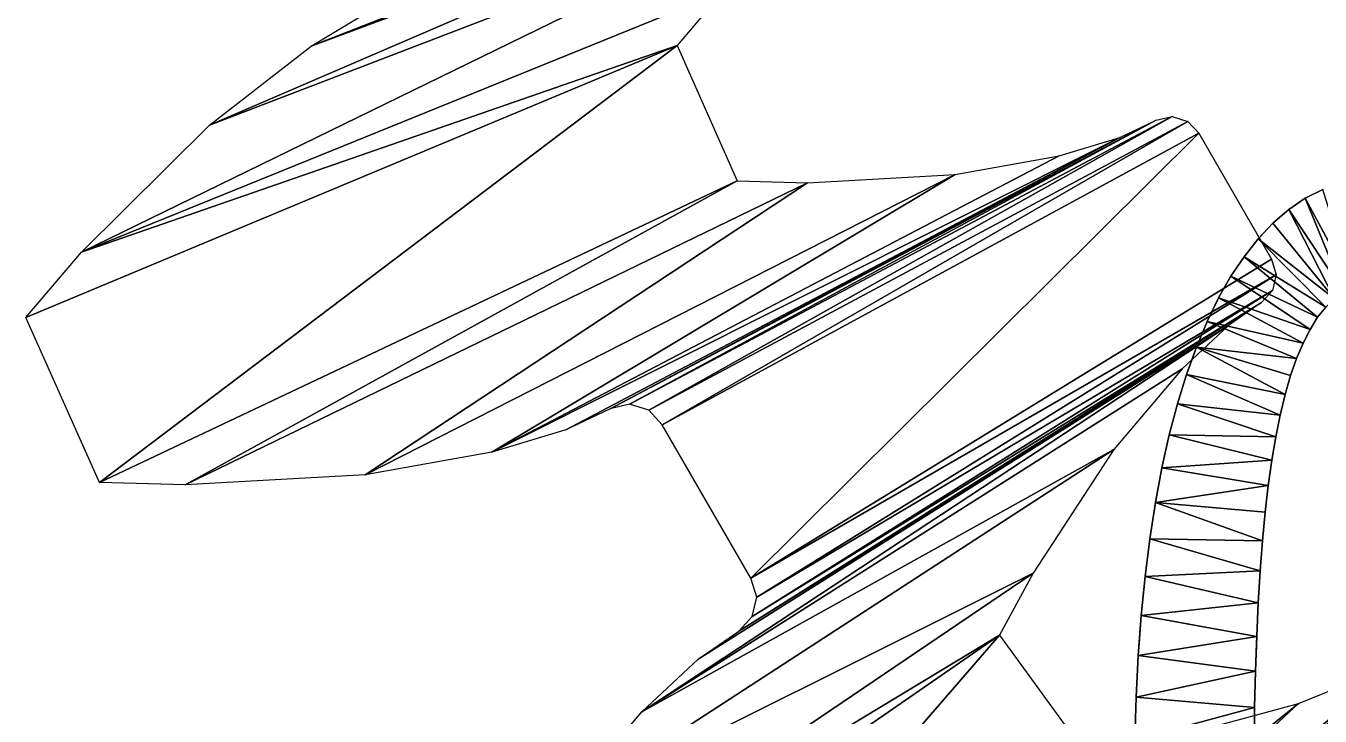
# Model space of a CAD drawing. Header units: inches. Extents: x 62 to 1153, y 3 to 780.
# Drawn here: x 74.04 to 81.79, y 17.49 to 21.62 of the extents above; entities that cross this region are included whole.
import ezdxf

# ---------------------------------------------------------------- set-up
doc = ezdxf.new("R2010")
doc.units = ezdxf.units.IN
doc.header["$MEASUREMENT"] = 0
doc.layers.add('Base', color=3, linetype='Continuous')
doc.layers.add('Main_Gear', color=4, linetype='Continuous')

msp = doc.modelspace()

# ---------------------------------------------------------------- linework, layer by layer
at = {"layer": 'Base'}
for points in [[(81.7, 20.5865, -44), (81.7, 20.5865, -43), (81.804, 20.6395, -43)], [(81.7, 20.5865, -44), (81.804, 20.6395, -43), (81.804, 20.6395, -44)], [(81.7, 20.5865, -43), (81.989, 20.0505, -43), (81.804, 20.6395, -43)], [(81.601, 20.5195, -44), (81.601, 20.5195, -43), (81.7, 20.5865, -43)], [(81.601, 20.5195, -44), (81.7, 20.5865, -43), (81.7, 20.5865, -44)], [(81.7, 20.5865, -43), (81.601, 20.5195, -43), (81.93, 20.0235, -43)], [(81.93, 20.0235, -43), (81.989, 20.0505, -43), (81.7, 20.5865, -43)], [(81.506, 20.4365, -44), (81.506, 20.4365, -43), (81.601, 20.5195, -43)], [(81.506, 20.4365, -44), (81.601, 20.5195, -43), (81.601, 20.5195, -44)], [(81.874, 19.9845, -43), (81.601, 20.5195, -43), (81.506, 20.4365, -43)], [(81.874, 19.9845, -43), (81.93, 20.0235, -43), (81.601, 20.5195, -43)], [(81.417, 20.3425, -43), (81.506, 20.4365, -43), (81.427, 20.353, -44)], [(81.506, 20.4365, -43), (81.417, 20.3425, -43), (81.874, 19.9845, -43)], [(81.506, 20.4365, -44), (81.427, 20.353, -44), (81.506, 20.4365, -43)], [(81.417, 20.3425, -44), (81.334, 20.2365, -44), (81.334, 20.2365, -43)], [(81.417, 20.3425, -44), (81.334, 20.2365, -43), (81.417, 20.3425, -43)], [(81.417, 20.3425, -43), (81.334, 20.2365, -43), (81.822, 19.9345, -43)], [(81.427, 20.353, -44), (81.417, 20.3425, -44), (81.417, 20.3425, -43)], [(81.822, 19.9345, -43), (81.874, 19.9845, -43), (81.417, 20.3425, -43)], [(81.334, 20.2365, -44), (81.255, 20.1195, -44), (81.255, 20.1195, -43)], [(81.334, 20.2365, -44), (81.255, 20.1195, -43), (81.334, 20.2365, -43)], [(81.334, 20.2365, -43), (81.255, 20.1195, -43), (81.773, 19.8735, -43)], [(81.773, 19.8735, -43), (81.822, 19.9345, -43), (81.334, 20.2365, -43)], [(81.255, 20.1195, -44), (81.181, 19.9895, -44), (81.181, 19.9895, -43)], [(81.255, 20.1195, -44), (81.181, 19.9895, -43), (81.255, 20.1195, -43)], [(81.255, 20.1195, -43), (81.181, 19.9895, -43), (81.729, 19.8015, -43)], [(81.729, 19.8015, -43), (81.773, 19.8735, -43), (81.255, 20.1195, -43)], [(81.1722, 19.9715, -44), (81.112, 19.8485, -43), (81.181, 19.9895, -43)], [(81.181, 19.9895, -43), (81.112, 19.8485, -43), (81.687, 19.7195, -43)], [(81.181, 19.9895, -44), (81.1722, 19.9715, -44), (81.181, 19.9895, -43)], [(81.687, 19.7195, -43), (81.729, 19.8015, -43), (81.181, 19.9895, -43)], [(81.1722, 19.9715, -44), (81.112, 19.8485, -44), (81.112, 19.8485, -43)], [(81.822, 19.9345, -44), (81.822, 19.9345, -43), (81.773, 19.8735, -43)], [(81.822, 19.9345, -44), (81.773, 19.8735, -43), (81.773, 19.8735, -44)], [(81.112, 19.8485, -44), (81.048, 19.6955, -44), (81.048, 19.6955, -43)], [(81.112, 19.8485, -44), (81.048, 19.6955, -43), (81.112, 19.8485, -43)], [(81.112, 19.8485, -43), (81.048, 19.6955, -43), (81.648, 19.6275, -43)], [(81.648, 19.6275, -43), (81.687, 19.7195, -43), (81.112, 19.8485, -43)], [(81.773, 19.8735, -44), (81.773, 19.8735, -43), (81.729, 19.8015, -43)], [(81.773, 19.8735, -44), (81.729, 19.8015, -43), (81.729, 19.8015, -44)], [(81.729, 19.8015, -44), (81.729, 19.8015, -43), (81.687, 19.7195, -43)], [(81.729, 19.8015, -44), (81.687, 19.7195, -43), (81.687, 19.7195, -44)], [(81.048, 19.6955, -44), (80.989, 19.5305, -44), (80.989, 19.5305, -43)], [(81.048, 19.6955, -44), (80.989, 19.5305, -43), (81.048, 19.6955, -43)], [(81.048, 19.6955, -43), (80.989, 19.5305, -43), (81.579, 19.4125, -43)], [(81.579, 19.4125, -43), (81.612, 19.5245, -43), (81.048, 19.6955, -43)], [(81.612, 19.5245, -43), (81.648, 19.6275, -43), (81.048, 19.6955, -43)], [(81.687, 19.7195, -44), (81.687, 19.7195, -43), (81.648, 19.6275, -43)], [(81.687, 19.7195, -44), (81.648, 19.6275, -43), (81.648, 19.6275, -44)], [(81.648, 19.6275, -44), (81.648, 19.6275, -43), (81.612, 19.5245, -43)], [(81.648, 19.6275, -44), (81.612, 19.5245, -43), (81.612, 19.5245, -44)], [(80.989, 19.5305, -44), (80.935, 19.3555, -44), (80.935, 19.3555, -43)], [(80.989, 19.5305, -44), (80.935, 19.3555, -43), (80.989, 19.5305, -43)], [(80.989, 19.5305, -43), (80.935, 19.3555, -43), (81.549, 19.2885, -43)], [(81.549, 19.2885, -43), (81.579, 19.4125, -43), (80.989, 19.5305, -43)], [(81.612, 19.5245, -44), (81.612, 19.5245, -43), (81.579, 19.4125, -43)], [(81.612, 19.5245, -44), (81.579, 19.4125, -43), (81.579, 19.4125, -44)], [(81.579, 19.4125, -44), (81.579, 19.4125, -43), (81.549, 19.2885, -43)], [(81.579, 19.4125, -44), (81.549, 19.2885, -43), (81.549, 19.2885, -44)], [(80.935, 19.3555, -44), (80.886, 19.1695, -44), (80.886, 19.1695, -43)], [(80.935, 19.3555, -44), (80.886, 19.1695, -43), (80.935, 19.3555, -43)], [(80.935, 19.3555, -43), (80.886, 19.1695, -43), (81.523, 19.1585, -43)], [(81.523, 19.1585, -43), (81.549, 19.2885, -43), (80.935, 19.3555, -43)], [(81.549, 19.2885, -44), (81.549, 19.2885, -43), (81.523, 19.1585, -43)], [(81.549, 19.2885, -44), (81.523, 19.1585, -43), (81.523, 19.1585, -44)], [(80.886, 19.1695, -44), (80.842, 18.9725, -44), (80.842, 18.9725, -43)], [(80.886, 19.1695, -44), (80.842, 18.9725, -43), (80.886, 19.1695, -43)], [(80.842, 18.9725, -43), (81.499, 19.0175, -43), (80.886, 19.1695, -43)], [(81.499, 19.0175, -43), (81.523, 19.1585, -43), (80.886, 19.1695, -43)], [(81.523, 19.1585, -44), (81.523, 19.1585, -43), (81.499, 19.0175, -43)], [(81.523, 19.1585, -44), (81.499, 19.0175, -43), (81.499, 19.0175, -44)], [(81.478, 18.8665, -43), (81.499, 19.0175, -43), (80.842, 18.9725, -43)], [(81.499, 19.0175, -43), (81.478, 18.8665, -43), (81.4893, 18.9475, -44)], [(81.499, 19.0175, -44), (81.499, 19.0175, -43), (81.4893, 18.9475, -44)], [(80.842, 18.9725, -44), (80.803, 18.7655, -44), (80.803, 18.7655, -43)], [(80.842, 18.9725, -44), (80.803, 18.7655, -43), (80.842, 18.9725, -43)], [(80.842, 18.9725, -43), (80.803, 18.7655, -43), (81.478, 18.8665, -43)], [(81.478, 18.8665, -44), (81.4893, 18.9475, -44), (81.478, 18.8665, -43)], [(81.459, 18.7065, -43), (81.478, 18.8665, -43), (80.803, 18.7655, -43)], [(81.478, 18.8665, -44), (81.478, 18.8665, -43), (81.459, 18.7065, -43)], [(81.478, 18.8665, -44), (81.459, 18.7065, -43), (81.459, 18.7065, -44)], [(80.803, 18.7655, -44), (80.769, 18.5475, -44), (80.769, 18.5475, -43)], [(80.803, 18.7655, -44), (80.769, 18.5475, -43), (80.803, 18.7655, -43)], [(80.769, 18.5475, -43), (81.443, 18.5355, -43), (80.803, 18.7655, -43)], [(81.443, 18.5355, -43), (81.459, 18.7065, -43), (80.803, 18.7655, -43)], [(81.459, 18.7065, -44), (81.459, 18.7065, -43), (81.443, 18.5355, -43)], [(81.459, 18.7065, -44), (81.443, 18.5355, -43), (81.443, 18.5355, -44)], [(80.769, 18.5475, -44), (80.741, 18.3225, -44), (80.741, 18.3225, -43)], [(80.769, 18.5475, -44), (80.741, 18.3225, -43), (80.769, 18.5475, -43)], [(80.769, 18.5475, -43), (80.741, 18.3225, -43), (81.429, 18.3555, -43)], [(81.443, 18.5355, -43), (80.769, 18.5475, -43), (81.429, 18.3555, -43)], [(81.443, 18.5355, -44), (81.443, 18.5355, -43), (81.429, 18.3555, -43)], [(81.443, 18.5355, -44), (81.429, 18.3555, -43), (81.429, 18.3555, -44)], [(80.741, 18.3225, -44), (80.718, 18.0895, -44), (80.718, 18.0895, -43)], [(80.741, 18.3225, -44), (80.718, 18.0895, -43), (80.741, 18.3225, -43)], [(80.741, 18.3225, -43), (80.718, 18.0895, -43), (81.418, 18.1635, -43)], [(81.418, 18.1635, -43), (81.429, 18.3555, -43), (80.741, 18.3225, -43)], [(81.418, 18.1635, -43), (81.427, 18.3206, -44), (81.429, 18.3555, -43)], [(81.418, 18.1635, -43), (81.418, 18.1635, -44), (81.427, 18.3206, -44)], [(81.429, 18.3555, -44), (81.429, 18.3555, -43), (81.427, 18.3206, -44)], [(81.409, 17.9635, -43), (81.418, 18.1635, -43), (80.718, 18.0895, -43)], [(81.418, 18.1635, -44), (81.418, 18.1635, -43), (81.409, 17.9635, -43)], [(81.418, 18.1635, -44), (81.409, 17.9635, -43), (81.409, 17.9635, -44)], [(80.7, 17.8495, -43), (80.718, 18.0895, -43), (80.7056, 17.9235, -44)], [(80.718, 18.0895, -43), (80.7, 17.8495, -43), (81.409, 17.9635, -43)], [(80.718, 18.0895, -44), (80.7056, 17.9235, -44), (80.718, 18.0895, -43)], [(81.402, 17.7545, -43), (81.409, 17.9635, -43), (80.7, 17.8495, -43)], [(80.7056, 17.9235, -44), (80.7, 17.8495, -44), (80.7, 17.8495, -43)], [(81.402, 17.7545, -43), (81.4077, 17.9235, -44), (81.409, 17.9635, -43)], [(81.402, 17.7545, -43), (81.402, 17.7545, -44), (81.4077, 17.9235, -44)], [(81.409, 17.9635, -44), (81.409, 17.9635, -43), (81.4077, 17.9235, -44)], [(80.7, 17.8495, -44), (80.687, 17.6005, -44), (80.687, 17.6005, -43)], [(80.7, 17.8495, -44), (80.687, 17.6005, -43), (80.7, 17.8495, -43)], [(80.7, 17.8495, -43), (80.687, 17.6005, -43), (81.402, 17.7545, -43)], [(81.396, 17.5375, -43), (81.402, 17.7545, -43), (80.687, 17.6005, -43)], [(81.402, 17.7545, -44), (81.402, 17.7545, -43), (81.396, 17.5375, -43)], [(81.402, 17.7545, -44), (81.396, 17.5375, -43), (81.396, 17.5375, -44)], [(80.687, 17.6005, -44), (80.679, 17.3435, -44), (80.679, 17.3435, -43)], [(80.687, 17.6005, -44), (80.679, 17.3435, -43), (80.687, 17.6005, -43)], [(80.687, 17.6005, -43), (80.679, 17.3435, -43), (81.396, 17.5375, -43)], [(81.393, 17.3125, -43), (81.396, 17.5375, -43), (80.679, 17.3435, -43)], [(81.396, 17.5375, -44), (81.396, 17.5375, -43), (81.393, 17.3125, -43)], [(81.396, 17.5375, -44), (81.393, 17.3125, -43), (81.393, 17.3125, -44)]]:
    msp.add_3dface(points, dxfattribs=at)
at = {"layer": 'Main_Gear'}
for points in [[(75.7491, 21.4969, -7.4682), (79.6642, 23.0287, -11.4682), (79.3392, 22.8331, -11.4682)], [(79.6642, 23.0287, -11.4682), (75.7491, 21.4969, -7.4682), (76.1455, 21.7354, -7.4682)], [(75.1406, 21.0236, -7.4682), (79.3392, 22.8331, -11.4682), (78.8402, 22.445, -11.4682)], [(79.3392, 22.8331, -11.4682), (75.1406, 21.0236, -7.4682), (75.7491, 21.4969, -7.4682)], [(74.3749, 20.2629, -7.4682), (78.8402, 22.445, -11.4682), (78.2123, 21.8212, -11.4682)], [(78.8402, 22.445, -11.4682), (74.3749, 20.2629, -7.4682), (75.1406, 21.0236, -7.4682)], [(77.9392, 21.5007, -11.4682), (74.3749, 20.2629, -7.4682), (78.2123, 21.8212, -11.4682)], [(77.9392, 21.5007, -11.4682), (74.4817, 18.8841, -7.4682), (74.0418, 19.8721, -7.4682)], [(74.3749, 20.2629, -7.4682), (77.9392, 21.5007, -11.4682), (74.0418, 19.8721, -7.4682)], [(74.4817, 18.8841, -7.4682), (77.9392, 21.5007, -11.4682), (78.2999, 20.6906, -11.4682)], [(80.9026, 21.0753, -11.4682), (77.7696, 19.3181, -7.4682), (77.6557, 19.3533, -7.4682)], [(77.6557, 19.3533, -7.4682), (80.8073, 21.0536, -11.4682), (80.9026, 21.0753, -11.4682)], [(77.7696, 19.3181, -7.4682), (80.9026, 21.0753, -11.4682), (80.996, 21.0465, -11.4682)], [(77.5395, 19.3267, -7.4682), (80.5896, 20.9502, -11.4682), (80.8073, 21.0536, -11.4682)], [(80.8073, 21.0536, -11.4682), (77.6557, 19.3533, -7.4682), (77.5395, 19.3267, -7.4682)], [(80.996, 21.0465, -11.4682), (77.8507, 19.2307, -7.4682), (77.7696, 19.3181, -7.4682)], [(77.8507, 19.2307, -7.4682), (80.996, 21.0465, -11.4682), (81.0625, 20.9749, -11.4682)], [(80.5896, 20.9502, -11.4682), (76.8316, 19.0657, -7.4682), (80.2268, 20.8395, -11.4682)], [(76.8316, 19.0657, -7.4682), (80.5896, 20.9502, -11.4682), (77.2741, 19.2006, -7.4682)], [(80.5896, 20.9502, -11.4682), (77.5395, 19.3267, -7.4682), (77.2741, 19.2006, -7.4682)], [(81.0625, 20.9749, -11.4682), (78.3809, 18.3124, -7.4682), (77.8507, 19.2307, -7.4682)], [(78.3809, 18.3124, -7.4682), (81.0625, 20.9749, -11.4682), (81.4972, 20.2219, -11.4682)], [(76.8316, 19.0657, -7.4682), (79.6045, 20.7284, -11.4682), (80.2268, 20.8395, -11.4682)], [(78.2999, 20.6906, -11.4682), (74.995, 18.8702, -7.4682), (74.4817, 18.8841, -7.4682)], [(74.995, 18.8702, -7.4682), (78.2999, 20.6906, -11.4682), (78.7208, 20.6792, -11.4682)], [(79.6045, 20.7284, -11.4682), (76.8316, 19.0657, -7.4682), (76.0727, 18.9302, -7.4682)], [(76.0727, 18.9302, -7.4682), (78.7208, 20.6792, -11.4682), (79.6045, 20.7284, -11.4682)], [(78.7208, 20.6792, -11.4682), (76.0727, 18.9302, -7.4682), (74.995, 18.8702, -7.4682)], [(81.526, 20.1285, -11.4682), (78.3809, 18.3124, -7.4682), (81.4972, 20.2219, -11.4682)], [(78.3809, 18.3124, -7.4682), (81.526, 20.1285, -11.4682), (78.416, 18.1985, -7.4682)], [(81.5043, 20.0332, -11.4682), (78.416, 18.1985, -7.4682), (81.526, 20.1285, -11.4682)], [(78.416, 18.1985, -7.4682), (81.5043, 20.0332, -11.4682), (78.3895, 18.0823, -7.4682)], [(81.4378, 19.9615, -11.4682), (78.3895, 18.0823, -7.4682), (81.5043, 20.0332, -11.4682)], [(81.2394, 19.8247, -11.4682), (78.3084, 17.995, -7.4682), (81.4378, 19.9615, -11.4682)], [(78.3895, 18.0823, -7.4682), (81.4378, 19.9615, -11.4682), (78.3084, 17.995, -7.4682)], [(77.7284, 17.5124, -7.4682), (81.2394, 19.8247, -11.4682), (80.9622, 19.5658, -11.4682)], [(81.2394, 19.8247, -11.4682), (77.7284, 17.5124, -7.4682), (78.0665, 17.8281, -7.4682)], [(78.3084, 17.995, -7.4682), (81.2394, 19.8247, -11.4682), (78.0665, 17.8281, -7.4682)], [(80.5548, 19.0824, -11.4682), (77.7284, 17.5124, -7.4682), (80.9622, 19.5658, -11.4682)], [(77.7284, 17.5124, -7.4682), (80.5548, 19.0824, -11.4682), (77.2316, 16.9229, -7.4682)], [(80.0703, 18.3417, -11.4682), (77.2316, 16.9229, -7.4682), (80.5548, 19.0824, -11.4682)], [(77.2316, 16.9229, -7.4682), (80.0703, 18.3417, -11.4682), (76.6408, 16.0196, -7.4682)], [(79.8698, 17.9715, -11.4682), (76.6408, 16.0196, -7.4682), (80.0703, 18.3417, -11.4682)], [(82.7682, 18.1304, -11.4682), (79.6974, 15.5833, -7.4682), (82.5768, 17.984, -11.4682)], [(79.6974, 15.5833, -7.4682), (82.7682, 18.1304, -11.4682), (79.9309, 15.7619, -7.4682)], [(82.7682, 18.1304, -11.4682), (80.039, 15.812, -7.4682), (79.9309, 15.7619, -7.4682)], [(82.8569, 18.1715, -11.4682), (80.1577, 15.8013, -7.4682), (80.039, 15.812, -7.4682)], [(80.039, 15.812, -7.4682), (82.7682, 18.1304, -11.4682), (82.8569, 18.1715, -11.4682)], [(80.1577, 15.8013, -7.4682), (82.8569, 18.1715, -11.4682), (82.9542, 18.1627, -11.4682)], [(82.9542, 18.1627, -11.4682), (80.2552, 15.7327, -7.4682), (80.1577, 15.8013, -7.4682)], [(80.2552, 15.7327, -7.4682), (82.9542, 18.1627, -11.4682), (83.0342, 18.1064, -11.4682)], [(83.0342, 18.1064, -11.4682), (80.9647, 14.9447, -7.4682), (80.2552, 15.7327, -7.4682)], [(80.9647, 14.9447, -7.4682), (83.0342, 18.1064, -11.4682), (83.616, 17.4603, -11.4682)], [(79.6974, 15.5833, -7.4682), (82.2449, 17.8003, -11.4682), (82.5768, 17.984, -11.4682)], [(79.8698, 17.9715, -11.4682), (77.0318, 14.6932, -7.4682), (76.3962, 15.5681, -7.4682)], [(76.6408, 16.0196, -7.4682), (79.8698, 17.9715, -11.4682), (76.3962, 15.5681, -7.4682)], [(77.0318, 14.6932, -7.4682), (79.8698, 17.9715, -11.4682), (80.391, 17.2541, -11.4682)], [(82.2449, 17.8003, -11.4682), (79.6974, 15.5833, -7.4682), (79.2927, 15.3593, -7.4682)], [(79.2927, 15.3593, -7.4682), (81.6593, 17.5622, -11.4682), (82.2449, 17.8003, -11.4682)], [(78.5785, 15.069, -7.4682), (80.8051, 17.3304, -11.4682), (81.6593, 17.5622, -11.4682)], [(81.6593, 17.5622, -11.4682), (79.2927, 15.3593, -7.4682), (78.5785, 15.069, -7.4682)]]:
    msp.add_3dface(points, dxfattribs=at)

doc.saveas('drawing.dxf')
